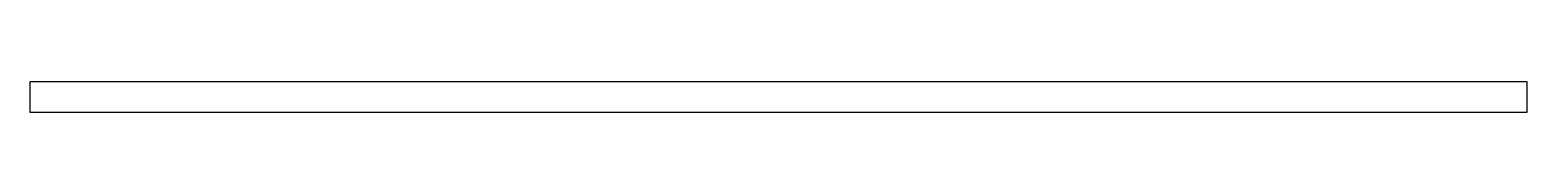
# Model space of a CAD drawing. Header units: millimetres. Extents: x 116 to 215, y -157 to -155.
import ezdxf

# ---------------------------------------------------------------- set-up
doc = ezdxf.new("R2010")
doc.units = ezdxf.units.MM
doc.header["$MEASUREMENT"] = 0
doc.layers.add('Default', color=7, linetype='Continuous', true_color=0x000000)

msp = doc.modelspace()

# ---------------------------------------------------------------- linework, layer by layer
at = {"layer": 'Default'}
for points in [[(215, -155, 293), (165.5, -155, 293), (116, -155, 293)], [(116, -155, 293), (116, -155, 294), (116, -155, 295)], [(215, -155, 295), (165.5, -155, 295), (116, -155, 295)], [(116, -155, 293), (116, -156, 293), (116, -157, 293)], [(116, -155, 295), (116, -156, 295), (116, -157, 295)], [(215, -157, 293), (215, -156, 293), (215, -155, 293)], [(215, -155, 293), (215, -155, 294), (215, -155, 295)], [(215, -157, 295), (215, -156, 295), (215, -155, 295)], [(116, -157, 293), (165.5, -157, 293), (215, -157, 293)], [(116, -157, 295), (165.5, -157, 295), (215, -157, 295)], [(116, -157, 293), (116, -157, 294), (116, -157, 295)], [(215, -157, 293), (215, -157, 294), (215, -157, 295)]]:
    msp.add_open_spline(points, degree=2, dxfattribs=at)

doc.saveas('drawing.dxf')
